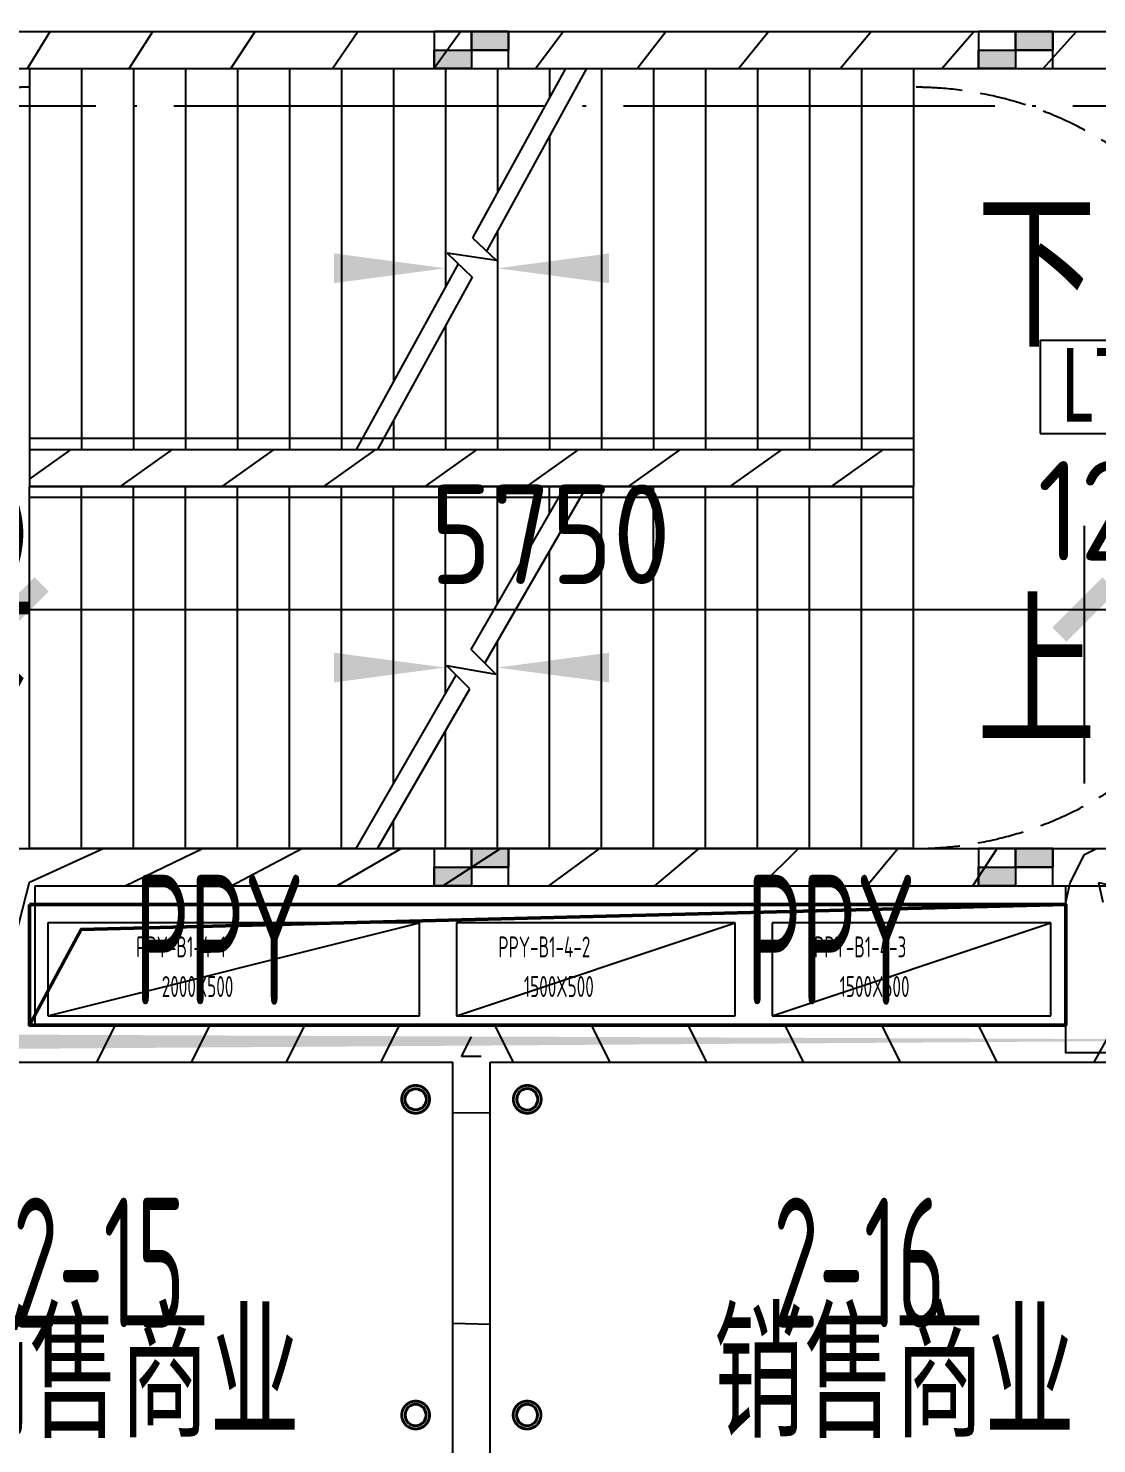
# Model space of a CAD drawing. Header units: inches. Extents: x 0 to 1813292486, y 0 to 3473589894.
# Drawn here: x 600500100 to 600505852, y 3473213314 to 3473220935 of the extents above; entities that cross this region are included whole.
import ezdxf
from ezdxf.enums import TextEntityAlignment as Align

# ---------------------------------------------------------------- set-up
doc = ezdxf.new("R2010")
doc.units = ezdxf.units.IN
doc.header["$LTSCALE"] = 1000
doc.header["$MEASUREMENT"] = 0
for name, pattern in [('AX-MALL-GIRD-200$0$DOTE', [2.4200000000000004, 2, -0.2, 0.02, -0.2]), ('AX-MALL-WALL-P02-QT$0$DASH', [0.35, 0.25, -0.1]), ('AX-MALL-WALL-P02-QT$0$DOTE', [2.4200000000000004, 2, -0.2, 0.02, -0.2]), ('PX-MALL-P02-LG$0$CONTINOUS', [0])]:
    doc.linetypes.add(name, pattern=pattern)
for name, color, linetype in [('A-Anno-Note', 241, 'Continuous'), ('AX-MALL-DIM-P02$0$A-Anno-Dims', 3, 'Continuous'), ('AX-MALL-DIM-P02$0$A-Detl-Thin', 131, 'Continuous'), ('AX-MALL-GIRD-200$0$A-Grid', 222, 'AX-MALL-GIRD-200$0$DOTE'), ('AX-MALL-P02-200$0$A-Anno-Note', 241, 'Continuous'), ('AX-MALL-WALL-P02$0$A-Anno-Note', 241, 'Continuous'), ('AX-MALL-WALL-P02-QT$0$_T_S__T_ELEV_A-STRS', 7, 'Continuous'), ('AX-MALL-WALL-P02-QT$0$A-Accs', 181, 'Continuous'), ('AX-MALL-WALL-P02-QT$0$A-Anno-Dims', 3, 'Continuous'), ('AX-MALL-WALL-P02-QT$0$A-Anno-Note', 241, 'Continuous'), ('AX-MALL-WALL-P02-QT$0$A-Detl-Patt', 8, 'Continuous'), ('AX-MALL-WALL-P02-QT$0$A-Detl-Thin', 131, 'Continuous'), ('AX-MALL-WALL-P02-QT$0$A-Strs', 151, 'Continuous'), ('AX-MALL-WALL-P02-QT$0$A-Wall', 2, 'Continuous'), ('AX-MALL-WALL-P02-QT$0$A-Wall-Patt', 13, 'Continuous'), ('AX-MALL-WALL-P02-QT$0$A-Wind', 4, 'Continuous'), ('AX-MALL-WORD-P02$0$A-Anno-Note', 241, 'Continuous'), ('AX-MALL-ZTKD-P02$0$A-Anno-Note', 241, 'Continuous'), ('MX-MALL-P02-LG$0$M-VT-DUCT-EAD', 4, 'Continuous'), ('MX-MALL-P02-LG$0$M-VT-DUCT-FLG', 40, 'Continuous'), ('MX-MALL-P02-LG$0$M-VT-DUCT-SAD', 90, 'Continuous'), ('MX-MALL-P02-LG$0$M-VT-TEXT', 21, 'Continuous'), ('PX-MALL-P02-LG$0$P-Pipe-Risr', 7, 'Continuous'), ('PX-MALL-P02-LG$0$P-Pipe-Risr-Arch', 6, 'Continuous'), ('PX-MALL-P02-LG$0$P-Pipe-Risr-W100', 6, 'Continuous'), ('PX-MALL-P02-LG$0$P-Pipe-Risr-W50', 6, 'Continuous'), ('PX-MALL-P02-LG$0$P-Sewr-Pipe', 123, 'PX-MALL-P02-LG$0$CONTINOUS'), ('SX-MALL-LT-TZ-2F(T)$0$SX-S1-TZ-(2F~3F)$0$TZ', 255, 'Continuous'), ('SX-MALL-LT-TZ-2F(T)$0$SX-S1-TZ-（-2F~-1F）$0$S-PATT-SOLD', 251, 'Continuous'), ('SX-MALL-NTKD-L-2F$0$S-HOLE', 5, 'Continuous'), ('SX-MALL-TZ-2F~3F$0$S-DIMS', 81, 'Continuous')]:
    doc.layers.add(name, color=color, linetype=linetype)
doc.layers.add('MX-MALL-P02-LG$0$M-AUX-TO-ARCH', color=1, linetype='Continuous', plot=False)
doc.styles.add('AX-MALL-DIM-P02$0$_TCH_DIM_T3', font='gbenor.shx')
doc.styles.add('AX-MALL-WALL-P02-QT$0$_TCH_DIM', font='gbenor.shx')
doc.styles.add('AX-MALL-WALL-P02-QT$0$STANDARD', font='gbenor.shx', dxfattribs={"bigfont": 'gbcbig.shx'})
doc.styles.add('AX-MALL-WORD-P02$0$STANDARD', font='gbenor.shx', dxfattribs={"bigfont": 'gbcbig.shx'})
doc.styles.add('AX-MALL-WORD-P02$0$宋体', font='', dxfattribs={"width": 0.7, "height": 5})
doc.styles.add('MX-MALL-P02-LG$0$_THVAC_WIN', font='gbenor.shx', dxfattribs={"bigfont": 'gbcbig.shx'})
doc.styles.add('PX-MALL-P02-LG$0$jzfz', font='gbenor.shx', dxfattribs={"bigfont": 'gbcbig.shx'})
doc.styles.get('AX-MALL-WORD-P02$0$宋体').set_extended_font_data('SimSun')
doc.dimstyles.new('AX-MALL-DIM-P02$0$_TCH_ARCH&&180', dxfattribs={"dimtxt": 535.5, "dimasz": 270, "dimexe": 450, "dimexo": 450, "dimgap": 137.25, "dimtad": 1, "dimdec": 0, "dimzin": 0, "dimdsep": 46, "dimtxsty": 'AX-MALL-DIM-P02$0$_TCH_DIM_T3', "dimblk": 'AX-MALL-DIM-P02$0$_ArchTick', "dimcen": 0.09, "dimclrt": 7, "dimazin": 2, "dimtfac": 1, "dimtdec": 0, "dimtix": 1, "dimtmove": 2, "dimatfit": 3, "dimfxl": 500, "dimtolj": 1, "dimtzin": 0, "dimarcsym": 0})
pattern_1 = [(45, (0, 359.0227), (-353.55353201463, 353.55353201463), [])]

# ---------------------------------------------------------------- blocks, each defined once
blk = doc.blocks.new('AX-MALL-WORD-P02')
at = {"layer": 'AX-MALL-WORD-P02$0$A-Anno-Note', "color": 3}
blk.add_lwpolyline([(600315813.378403, 3473104095.634155), (600316808.5345529, 3473103724.909293), (600316983.0809673, 3473104193.453366), (600315987.9248178, 3473104564.178227)], close=True, dxfattribs=at)
at = {"layer": 'AX-MALL-WORD-P02$0$A-Anno-Note', "color": 3, "style": 'AX-MALL-WORD-P02$0$宋体', "width": 0.7}
blk.add_text('LT21', height=396.5189873417721, rotation=339.5681615271141, dxfattribs=at).set_placement((600315935.6666007, 3473104118.875598))
at = {"layer": 'AX-MALL-WORD-P02$0$A-Anno-Note', "style": 'AX-MALL-WORD-P02$0$STANDARD', "width": 0.6}
for s, p in [('2-15', (600308949.0906558, 3473101514.837146)), ('2-16', (600312785.9623952, 3473100085.489838))]:
    blk.add_text(s, height=700, rotation=339.5681613092015, dxfattribs=at).set_placement(p)
at = {"layer": 'AX-MALL-WORD-P02$0$A-Anno-Note', "style": 'AX-MALL-WORD-P02$0$STANDARD'}
for p in [(600308368.375042, 3473101098.9004), (600312278.5373094, 3473099642.25022)]:
    blk.add_text('销售商业', height=675.177304964539, rotation=339.5681613092015, dxfattribs=at).set_placement(p)
blk = doc.blocks.new('AX-MALL-GIRD-200')
at = {"layer": 'AX-MALL-GIRD-200$0$A-Grid'}
blk.add_line((600221348.6739725, 3473141169.504273), (600579244.6780716, 3473007842.740992), dxfattribs=at)
blk = doc.blocks.new('AX-MALL-WALL-P02-QT$0$tj')
at = {"layer": 'AX-MALL-WALL-P02-QT$0$A-Detl-Patt'}
h = blk.add_hatch(dxfattribs=at)
h.set_pattern_fill('STEEL', color=256, scale=100.0000000000001, angle=50.43183869082386)
h.set_pattern_definition([(75.00000000004839, (-14278.19445574284, 156289.8254051208), (-153.3407249234246, 41.08752340989569), []), (75.00000000004839, (-14317.88195610046, 156358.5661673546), (-153.3407249234246, 41.08752340989569), [])])
edge = h.paths.add_edge_path()
edge.add_line((88101.273016572, 47666.64152574539), (87883.93542659283, 47459.84604215622))
edge.add_line((87883.93542659283, 47459.84604215622), (91571.54751467705, 43584.64122533798))
edge.add_arc((262949.389629302, 558937.705083496), 543101.4133620498, 251.6057364187558, 260.0288666978238)
edge.add_arc((172180.8466627672, -2862.146247219684), 27099.9982179492, 64.7128659603706, 96.9316049602786, ccw=False)
edge.add_arc((262948.9730309481, 558936.3205539446), 543099.9677998082, 261.6155114784545, 271.7251478115656)
edge.add_line((279298.9759148359, 16082.51663446426), (279298.9759315252, 16382.65274763107))
edge.add_arc((262948.9742454757, 558936.3204835369), 542799.9676941936, 261.62020364125146, 271.7261014454634, ccw=False)
edge.add_arc((172180.8456921196, -2862.14609140989), 27400.00151046549, 64.80631838577902, 96.83815911678944)
edge.add_arc((262949.394896181, 558937.7037490648), 542801.4137571028, 251.6136389015772, 260.02417327084333, ccw=False)
edge.add_line((91737.26096642017, 43845.69257831573), (88101.273016572, 47666.64152574539))
blk.add_lwpolyline([(88103.03003954887, 47737.33037519455), (87813.24658572674, 47461.60306501389), (91543.92713344097, 43541.13421487808, 0.03677856867194786), (168908.9495433569, 23989.2463850975, -0.1416543586965341), (183742.0972260237, 21592.70785188675, 0.04416604653312874), (279348.9759123325, 16034.00206041336), (279348.9759345055, 16434.18465709686, -0.04414427716130016), (183859.0483468771, 21979.79425859451, 0.1405450684183163), (168919.8474783897, 24393.46752309799, -0.03670519880877311), (91764.87840116024, 43889.20268630981), (88103.03007543087, 47737.33033752441)], format="xyb", dxfattribs=at)
blk.add_lwpolyline([(88101.273016572, 47666.64152574539), (87883.93542659283, 47459.84604215622), (91571.54751467705, 43584.64122533798, 0.0367693963449814), (168910.2986617088, 24039.77597379684, -0.1415142461245126), (183756.7420067787, 21641.08926153183, 0.04414024362697595), (279298.9759148359, 16082.51663446426), (279298.9759315252, 16382.65274763107, -0.04412389944666065), (183844.4648458958, 21931.40288829803, 0.1406825130026793), (168918.4574091434, 24342.94360637665, -0.03671436212623864), (91737.26096642017, 43845.69257831573)], format="xyb", close=True, dxfattribs=at)
blk = doc.blocks.new('MX-MALL-P02-LG$0$YHJJ-P02')
at = {"layer": 'MX-MALL-P02-LG$0$M-AUX-TO-ARCH'}
blk.add_lwpolyline([(-87959.12314760685, -59800.00000238419), (-87259.12314772606, -59800.00000286102), (-87259.12314772606, -60700.00000333786), (-87959.1231468916, -60700.00000429153)], close=True, dxfattribs=at)
blk = doc.blocks.new('MX-MALL-P02-LG')
at = {"layer": 'MX-MALL-P02-LG$0$M-VT-DUCT-EAD'}
for p, q in [((600309886.7231176, 3473103491.086416), (600309712.1767, 3473103022.542343)), ((600311760.8994086, 3473102792.900745), (600309886.7231176, 3473103491.086416)), ((600309712.1767, 3473103022.542343), (600311586.352991, 3473102324.356673)), ((600311586.352991, 3473102324.356673), (600311760.8994086, 3473102792.900745)), ((600311948.3170371, 3473102723.082178), (600311773.77062, 3473102254.538105)), ((600313353.949256, 3473102199.442927), (600311948.3170371, 3473102723.082178)), ((600311773.77062, 3473102254.538105), (600313179.4028388, 3473101730.898854)), ((600313179.4028388, 3473101730.898854), (600313353.949256, 3473102199.442927)), ((600313541.3668869, 3473102129.624364), (600313366.8204697, 3473101661.080291)), ((600314946.9991057, 3473101605.985113), (600313541.3668869, 3473102129.624364)), ((600313366.8204697, 3473101661.080291), (600314772.4526886, 3473101137.44104)), ((600314772.4526886, 3473101137.44104), (600314946.9991057, 3473101605.985113))]:
    blk.add_line(p, q, dxfattribs=at)
at = {"layer": 'MX-MALL-P02-LG$0$M-VT-DUCT-FLG'}
for p, q in [((600309712.1767, 3473103022.542343), (600311760.8994086, 3473102792.900745)), ((600311773.77062, 3473102254.538105), (600313353.949256, 3473102199.442927)), ((600313366.8204697, 3473101661.080291), (600314946.9991057, 3473101605.985113))]:
    blk.add_line(p, q, dxfattribs=at)
at = {"layer": 'MX-MALL-P02-LG$0$M-VT-DUCT-SAD', "rotation": 339.5681613187875}
blk.add_blockref('MX-MALL-P02-LG$0$YHJJ-P02', (600418393.5374048, 3473127097.242905), dxfattribs=at)
at = {"layer": 'MX-MALL-P02-LG$0$M-VT-TEXT', "style": 'MX-MALL-P02-LG$0$_THVAC_WIN', "width": 0.7}
for s, p in [('PPY-B1-4-1', (600310267.0217988, 3473103151.314375, -5999.999999999995)), ('2000X500', (600310321.8807466, 3473102903.28098, -5999.999999999995)), ('PPY-B1-4-2', (600312094.3436816, 3473102470.583345, -5999.999999999995)), ('1500X500', (600312149.2026308, 3473102222.549949, -5999.999999999995)), ('PPY-B1-4-3', (600313687.3935311, 3473101877.125532, -8999.999999999993)), ('1500X500', (600313742.2524807, 3473101629.092137, -8999.999999999993))]:
    blk.add_text(s, height=112.658227848101, rotation=339.5681611548303, dxfattribs=at).set_placement(p)
blk = doc.blocks.new('SX-MALL-LT-TZ-2F(T)$0$SX-S1-TZ-（-2F~-1F）$0$55')
at = {"layer": 'SX-MALL-LT-TZ-2F(T)$0$SX-S1-TZ-（-2F~-1F）$0$S-PATT-SOLD'}
h = blk.add_hatch(color=251, dxfattribs=at)
h.dxf.hatch_style = 1
h.paths.add_polyline_path([(-77686.27864599228, -69171.32194757462), (-77486.27864456177, -69171.3219474554), (-77486.27864456177, -69271.32194751501), (-77686.27864551544, -69271.32194757462)])
h = blk.add_hatch(color=251, dxfattribs=at)
h.dxf.hatch_style = 1
h.paths.add_polyline_path([(-77886.27864646912, -69271.32194751501), (-77686.2786450386, -69271.32194751501), (-77686.27864456177, -69371.3219473958), (-77886.27864551544, -69371.3219473958)])
for p, q in [((-77686.2786450386, -69171.32194757462), (-77686.27864456177, -69371.3219474554)), ((-77886.27864551544, -69271.32194751501), (-77486.27864456177, -69271.32194751501))]:
    blk.add_line(p, q)
for points in [[(-77886.27864408493, -69371.32194751501), (-77486.27864408493, -69371.3219474554), (-77486.27864408493, -69171.3219474554), (-77886.27864456177, -69171.32194757462)], [(-77686.27864599228, -69171.32194757462), (-77486.27864456177, -69171.3219474554), (-77486.27864456177, -69271.32194751501), (-77686.27864551544, -69271.32194757462)], [(-77886.27864646912, -69271.32194751501), (-77686.2786450386, -69271.32194751501), (-77686.27864456177, -69371.3219473958), (-77886.27864551544, -69371.3219473958)]]:
    blk.add_lwpolyline(points, close=True)
blk = doc.blocks.new('SX-MALL-LT-TZ-2F(T)')
at = {"layer": 'SX-MALL-LT-TZ-2F(T)$0$SX-S1-TZ-(2F~3F)$0$TZ', "rotation": 339.5681613221936}
for p in [(600410645.3275619, 3473144892.943585), (600413390.9958335, 3473143870.101592), (600409109.3191004, 3473140769.755728), (600411854.987372, 3473139746.913735)]:
    blk.add_blockref('SX-MALL-LT-TZ-2F(T)$0$SX-S1-TZ-（-2F~-1F）$0$55', p, dxfattribs=at)
blk = doc.blocks.new('SX-MALL-TZ-2F~3F')
at = {"layer": 'SX-MALL-TZ-2F~3F$0$S-DIMS', "rotation": 1.387142046460944e-06}
blk.add_blockref('SX-MALL-LT-TZ-2F(T)', (84.08594870567322, -14.53440642356873), dxfattribs=at)
blk = doc.blocks.new('SX-MALL-NTKD-L-2F')
at = {"layer": 'SX-MALL-NTKD-L-2F$0$S-HOLE', "lineweight": 50, "elevation": 2999.999999999997}
blk.add_lwpolyline([(600309828.4730973, 3473103619.500051), (600315057.4249568, 3473101671.562046), (600314830.5147035, 3473101062.454984), (600309601.562844, 3473103010.392989)], close=True, dxfattribs=at)
blk.add_lwpolyline([(600315057.4249567, 3473101671.562046), (600310042.8927526, 3473103395.98638), (600309601.5628586, 3473103010.393027)], dxfattribs=at)
blk = doc.blocks.new('SX-MALL-NTKD-2F')
blk.add_blockref('SX-MALL-NTKD-L-2F', (0, 0))
blk = doc.blocks.new('AX-MALL-WALL-P02-QT')
at = {"layer": 'AX-MALL-WALL-P02-QT$0$A-Wall-Patt'}
h = blk.add_hatch(dxfattribs=at)
h.set_pattern_fill('普通砖', color=256, scale=200, style=0)
h.set_pattern_definition(pattern_1)
h.paths.add_polyline_path([(600307889.5327733, 3473109357.349186), (600308007.1318364, 3473109100.11299), (600318502.5190806, 3473105190.273276), (600318759.7552763, 3473105307.872339)])
h = blk.add_hatch(dxfattribs=at)
h.set_pattern_fill('普通砖', color=256, scale=200, style=0)
h.set_pattern_definition(pattern_1)
h.paths.add_polyline_path([(600310613.9320581, 3473105727.948611), (600315074.4716365, 3473104066.266733), (600315144.2902029, 3473104253.684362), (600310683.7506244, 3473105915.366241)])
h = blk.add_hatch(dxfattribs=at)
h.set_pattern_fill('普通砖', color=256, scale=200, style=0)
h.set_pattern_definition(pattern_1)
h.paths.add_polyline_path([(600309821.0591537, 3473103800.118137), (600309891.4951129, 3473103702.736311), (600315092.3343289, 3473101765.271094), (600315209.3159989, 3473101792.834354), (600315255.8617098, 3473101917.77944), (600309867.6048645, 3473103925.063223)])
h = blk.add_hatch(dxfattribs=at)
h.set_pattern_fill('普通砖', color=256, scale=200, style=0)
h.set_pattern_definition(pattern_1)
h.paths.add_polyline_path([(600309512.6938187, 3473102972.35694), (600309629.6754887, 3473102999.9202), (600309891.4951129, 3473103702.736311), (600309821.0591537, 3473103800.118137), (600309704.0774835, 3473103772.554877), (600309442.2578593, 3473103069.738766)])
h = blk.add_hatch(dxfattribs=at)
h.set_pattern_fill('普通砖', color=256, scale=200, style=0)
h.set_pattern_definition(pattern_1)
h.paths.add_polyline_path([(600309512.6938187, 3473102972.35694), (600309466.1481078, 3473102847.411854), (600311668.3052539, 3473102027.043699), (600311785.2869239, 3473102054.606959), (600311831.8326347, 3473102179.552045), (600309629.6754887, 3473102999.9202)])
h = blk.add_hatch(dxfattribs=at)
h.set_pattern_fill('普通砖', color=256, scale=200, style=0)
h.set_pattern_definition(pattern_1)
h.paths.add_polyline_path([(600311785.2869239, 3473102054.606958), (600311855.7228831, 3473101957.225132), (600314854.4049531, 3473100840.128071), (600314900.9506639, 3473100965.073157), (600314830.5147046, 3473101062.454983), (600311831.8326347, 3473102179.552045)])
h = blk.add_hatch(dxfattribs=at)
h.set_pattern_fill('普通砖', color=256, scale=200, style=0)
h.set_pattern_definition(pattern_1)
h.paths.add_polyline_path([(600309708.3168049, 3473096490.433768), (600309824.8546063, 3473096505.659196), (600311855.7228831, 3473101957.225132), (600311785.2869239, 3473102054.606959), (600311668.3052539, 3473102027.043699), (600309645.6992564, 3473096597.656631)])
h = blk.add_hatch(dxfattribs=at)
h.set_pattern_fill('普通砖', color=256, scale=200, style=0)
h.set_pattern_definition(pattern_1)
h.paths.add_polyline_path([(600315209.3159989, 3473101792.834354), (600315279.7519581, 3473101695.452528), (600316216.8401049, 3473101346.359696), (600316314.2219311, 3473101416.795655), (600316286.6586711, 3473101533.777325), (600315255.8617098, 3473101917.77944)])
h = blk.add_hatch(dxfattribs=at)
h.set_pattern_fill('普通砖', color=256, scale=200, style=0)
h.set_pattern_definition(pattern_1)
h.paths.add_polyline_path([(600314900.9506639, 3473100965.073157), (600315017.9323338, 3473100992.636417), (600315279.7519581, 3473101695.452528), (600315209.3159989, 3473101792.834354), (600315092.3343289, 3473101765.271094), (600314830.5147046, 3473101062.454983)])
h = blk.add_hatch(dxfattribs=at)
h.set_pattern_fill('普通砖', color=256, scale=200, style=0)
h.set_pattern_definition(pattern_1)
h.paths.add_polyline_path([(600314900.9506639, 3473100965.073157), (600314854.4049531, 3473100840.128071), (600315885.2019145, 3473100456.125956), (600315982.5837408, 3473100526.561915), (600315955.0204809, 3473100643.543585), (600315017.9323338, 3473100992.636417)])
at = {"layer": 'AX-MALL-WALL-P02-QT$0$_T_S__T_ELEV_A-STRS', "linetype": 'AX-MALL-WALL-P02-QT$0$DOTE', "const_width": 150}
blk.add_lwpolyline([(600234247.8536268, 3473153011.494684), (600262405.5662599, 3473142521.920496), (600259473.1864733, 3473134650.380063), (600277652.6965212, 3473127877.979127), (600276745.0551592, 3473125441.549947), (600276745.055159, 3473125441.549947), (600276046.8694955, 3473123567.373652), (600279607.804453, 3473122240.820894), (600279607.8044529, 3473122240.820893), (600286917.0919989, 3473119517.896807), (600286114.1784856, 3473117362.594068), (600305090.2134603, 3473110293.464231), (600303222.5668081, 3473105280.042639), (600316013.8200127, 3473100514.925489), (600314879.2683095, 3473097469.389009), (600322235.4102613, 3473094729.010282), (600324225.2394023, 3473100070.412719), (600344138.3625215, 3473092652.190045), (600342323.0797966, 3473087779.331682), (600442122.9674294, 3473050600.945104)], dxfattribs=at)
at = {"layer": 'AX-MALL-WALL-P02-QT$0$A-Anno-Dims'}
for points in [[(600310892.9238011, 3473106877.90019, 0, 0, 0), (600313123.1935884, 3473106047.059246, 0, 160, 0), (600312560.9407008, 3473106256.514946, 0, 0, 0)], [(600315615.8480566, 3473105118.472307, 0, 0, 0), (600313385.5782692, 3473105949.313252, 0, 160, 0), (600313947.8311568, 3473105739.857552, 0, 0, 0)], [(600310142.3742079, 3473104863.160676, 0, 0, 0), (600312372.643995, 3473104032.319731, 0, 160, 0), (600311810.3911074, 3473104241.775432, 0, 0, 0)], [(600314865.2984633, 3473103103.732793, 0, 0, 0), (600312635.0286759, 3473103934.573738, 0, 160, 0), (600313197.2815635, 3473103725.118037, 0, 0, 0)]]:
    blk.add_lwpolyline(points, format="xyseb", dxfattribs=at)
at = {"layer": 'AX-MALL-WALL-P02-QT$0$A-Strs'}
for p, q in [((600311399.3909355, 3473107836.396944), (600310683.7506284, 3473105915.366251)), ((600311399.3909355, 3473107836.396944), (600314103.707878, 3473106828.959523)), ((600311661.7756164, 3473107738.65095), (600310946.1353092, 3473105817.620257)), ((600311924.1602973, 3473107640.904957), (600311208.5199901, 3473105719.874264)), ((600312186.5449781, 3473107543.158964), (600311470.904671, 3473105622.128271)), ((600312448.929659, 3473107445.41297), (600311733.2893518, 3473105524.382277)), ((600312711.3143399, 3473107347.666976), (600311995.6740327, 3473105426.636283)), ((600312973.6990207, 3473107249.920983), (600312258.0587136, 3473105328.89029)), ((600313236.0837016, 3473107152.17499), (600312647.5490875, 3473105572.340754)), ((600313498.4683825, 3473107054.428996), (600313087.9168987, 3473105952.364183)), ((600313760.8530635, 3473106956.683002), (600313528.2847102, 3473106332.387612)), ((600314103.7078779, 3473106828.959523), (600313317.3304565, 3473106150.340794)), ((600314023.2377443, 3473106858.937009), (600313968.6525215, 3473106712.411041)), ((600314210.6183498, 3473106789.132235), (600313362.3777512, 3473106057.12755)), ((600314285.6224252, 3473106761.191016), (600313569.982118, 3473104840.160323)), ((600314210.6183499, 3473106789.132235), (600315859.9305104, 3473106174.715055)), ((600314548.0071061, 3473106663.445022), (600313832.3667989, 3473104742.414329)), ((600313896.1320512, 3473106517.740551), (600313307.5974371, 3473104937.906316)), ((600314810.3917869, 3473106565.699028), (600314094.7514797, 3473104644.668335)), ((600315072.7764678, 3473106467.953035), (600314357.1361606, 3473104546.922342)), ((600315335.1611487, 3473106370.207042), (600314619.5208415, 3473104449.176349)), ((600315597.5458295, 3473106272.461048), (600314881.9055223, 3473104351.430355)), ((600313455.7642399, 3473106137.717122), (600313045.2127563, 3473105035.652309)), ((600313394.9701678, 3473105989.686321), (600313160.1937649, 3473106120.935258)), ((600313160.1937649, 3473106120.935258), (600313241.4590787, 3473105952.778577)), ((600313317.3304565, 3473106150.340794), (600313394.9701678, 3473105989.686321)), ((600315859.9305104, 3473106174.715055), (600315144.2902032, 3473104253.684361)), ((600313196.4117839, 3473106045.991822), (600312333.062789, 3473105300.949071)), ((600310704.6961982, 3473105971.591539), (600310683.7506282, 3473105915.366251)), ((600310704.6961982, 3473105971.591539), (600315165.2357728, 3473104309.90965)), ((600310683.7506284, 3473105915.366251), (600312333.0627888, 3473105300.949071)), ((600310683.7506282, 3473105915.366251), (600315144.2902029, 3473104253.684361)), ((600313241.4590787, 3473105952.778577), (600312439.9732609, 3473105261.121783)), ((600313015.3964285, 3473105757.693693), (600312782.8280753, 3473105133.398303)), ((600309933.2010351, 3473103900.626738), (600310613.9320614, 3473105727.948622)), ((600310592.9864914, 3473105671.723333), (600310613.9320614, 3473105727.948622)), ((600315053.5260661, 3473104010.041444), (600310592.9864914, 3473105671.723333)), ((600313317.6014302, 3473104720.752441), (600310613.9320614, 3473105727.948622)), ((600315074.471636, 3473104066.266732), (600310613.9320614, 3473105727.948622)), ((600310195.585716, 3473103802.880744), (600310876.3167423, 3473105630.202629)), ((600310457.9703969, 3473103705.13475), (600311138.7014232, 3473105532.456635)), ((600310720.3550777, 3473103607.388757), (600311401.086104, 3473105434.710642)), ((600312575.0286171, 3473105377.670264), (600312520.4433944, 3473105231.144297)), ((600310982.7397586, 3473103509.642764), (600311663.4707849, 3473105336.964648)), ((600311245.1244395, 3473103411.89677), (600311925.8554658, 3473105239.218655)), ((600312439.9732608, 3473105261.121783), (600315144.2902032, 3473104253.684361)), ((600311507.5091203, 3473103314.150776), (600312188.2401466, 3473105141.472661)), ((600311891.2170575, 3473103542.079143), (600312450.6248275, 3473105043.726667)), ((600312322.9027655, 3473103898.796748), (600312713.0095084, 3473104945.980674)), ((600312754.5884728, 3473104255.514352), (600312975.3941891, 3473104848.234681)), ((600313186.2741808, 3473104612.231957), (600313237.77887, 3473104750.488687)), ((600312536.1833034, 3473104075.038215), (600313317.6014303, 3473104720.752441)), ((600312579.2275478, 3473103980.883232), (600313425.8070492, 3473104680.442672)), ((600315074.471636, 3473104066.266732), (600313425.8070493, 3473104680.442672)), ((600312819.4325246, 3473102825.420809), (600313500.1635509, 3473104652.742693)), ((600313081.8172054, 3473102727.674815), (600313762.5482317, 3473104554.9967)), ((600313344.2018863, 3473102629.928822), (600314024.9329126, 3473104457.250706)), ((600312557.0478437, 3473102923.166802), (600313116.4556137, 3473104424.814327)), ((600313606.5865672, 3473102532.182828), (600314287.3175935, 3473104359.504713)), ((600315165.2357728, 3473104309.90965), (600315144.2902029, 3473104253.684361)), ((600313868.971248, 3473102434.436835), (600314549.7022743, 3473104261.758719)), ((600314131.3559289, 3473102336.690841), (600314812.0869552, 3473104164.012726)), ((600312294.6631628, 3473103020.912796), (600312684.7699058, 3473104068.096722)), ((600312613.8351144, 3473103905.182639), (600312536.1833034, 3473104075.038215)), ((600314393.7406098, 3473102238.944848), (600315074.471636, 3473104066.266732)), ((600315053.5260661, 3473104010.041444), (600315074.471636, 3473104066.266732)), ((600312456.1056908, 3473103879.143163), (600312381.918268, 3473104041.420736)), ((600312381.918268, 3473104041.420736), (600312613.8351144, 3473103905.182639)), ((600311581.865622, 3473103286.450798), (600312413.0614463, 3473103973.298146)), ((600311581.8656219, 3473103286.450798), (600309933.2010351, 3473103900.626738)), ((600311690.0712409, 3473103246.141029), (600312456.1056908, 3473103879.143163)), ((600312032.2784821, 3473103118.658789), (600312253.0841984, 3473103711.379117)), ((600311769.8938012, 3473103216.404783), (600311821.3984904, 3473103354.661513)), ((600314393.7406098, 3473102238.944848), (600311690.071241, 3473103246.141029))]:
    blk.add_line(p, q, dxfattribs=at)
at = {"layer": 'AX-MALL-WALL-P02-QT$0$A-Strs', "linetype": 'AX-MALL-WALL-P02-QT$0$DASH'}
for points in [[(600311364.481635, 3473107742.688102, 0.4142135621634755), (600308856.4287425, 3473106596.097242), (600308786.6101768, 3473106408.679612, 0.4142135621629859), (600309933.2010336, 3473103900.626719, 0.4142135621629859)], [(600315825.0212086, 3473106081.006227, -0.4142135621634755), (600316971.6120667, 3473103572.953333), (600316901.7934998, 3473103385.535705, -0.4142135621629859), (600314393.7406086, 3473102238.944843, -0.4142135621629859)]]:
    blk.add_lwpolyline(points, format="xyb", dxfattribs=at)
at = {"layer": 'AX-MALL-WALL-P02-QT$0$A-Wall'}
for p, q in [((600307889.5327733, 3473109357.349186), (600318759.7552763, 3473105307.872339)), ((600308007.1318364, 3473109100.11299), (600318502.5190806, 3473105190.273276)), ((600310683.7506244, 3473105915.366241), (600310613.9320581, 3473105727.948611)), ((600310683.7506244, 3473105915.366241), (600315144.2902029, 3473104253.684362)), ((600310613.9320581, 3473105727.948611), (600315074.4716365, 3473104066.266733)), ((600315144.2902029, 3473104253.684362), (600315074.4716365, 3473104066.266733)), ((600309867.6048645, 3473103925.063223), (600315255.8617098, 3473101917.77944)), ((600309629.6754887, 3473102999.9202), (600309891.4951129, 3473103702.736311)), ((600309891.4951129, 3473103702.736311), (600315092.3343289, 3473101765.271094)), ((600309629.6754887, 3473102999.9202), (600311831.8326347, 3473102179.552045)), ((600309466.1481078, 3473102847.411854), (600311668.3052539, 3473102027.043699)), ((600311831.8326347, 3473102179.552045), (600314830.5147046, 3473101062.454983)), ((600309645.6992564, 3473096597.656631), (600311668.3052539, 3473102027.043699)), ((600309824.8546063, 3473096505.659196), (600311855.7228831, 3473101957.225132)), ((600311855.7228831, 3473101957.225132), (600314854.4049531, 3473100840.128071)), ((600315255.8617098, 3473101917.77944), (600316286.6586711, 3473101533.777325)), ((600314830.5147046, 3473101062.454983), (600315092.3343289, 3473101765.271094)), ((600314854.4049531, 3473100840.128071), (600315885.2019145, 3473100456.125956))]:
    blk.add_line(p, q, dxfattribs=at)
at = {"layer": 'AX-MALL-WALL-P02-QT$0$A-Anno-Dims'}
blk.add_blockref('SX-MALL-NTKD-2F', (0, 0), dxfattribs=at)
at = {"layer": 'AX-MALL-WALL-P02-QT$0$A-Detl-Patt'}
blk.add_blockref('SX-MALL-TZ-2F~3F', (0, 0), dxfattribs=at)
at = {"layer": 'AX-MALL-WALL-P02-QT$0$A-Detl-Thin'}
blk.add_blockref('MX-MALL-P02-LG', (0, 0), dxfattribs=at)
at = {"layer": 'AX-MALL-WALL-P02-QT$0$A-Detl-Thin', "rotation": 339.5681613091762}
blk.add_blockref('AX-MALL-WALL-P02-QT$0$tj', (600144118.6961328, 3473128496.287411), dxfattribs=at)
at = {"layer": 'AX-MALL-WALL-P02-QT$0$A-Wind'}
blk.add_blockref('AX-MALL-GIRD-200', (0, 0), dxfattribs=at)
at = {"layer": 'AX-MALL-WALL-P02-QT$0$A-Accs', "style": 'AX-MALL-WALL-P02-QT$0$STANDARD', "width": 0.6}
for p in [(600310171.0271058, 3473102914.750735), (600313257.852988, 3473101764.817517)]:
    blk.add_text('PPY', height=699.9999999999998, rotation=339.5681613092246, dxfattribs=at).set_placement(p)
at = {"layer": 'AX-MALL-WALL-P02-QT$0$A-Anno-Note', "style": 'AX-MALL-WALL-P02-QT$0$_TCH_DIM', "width": 0.7}
for s, p in [('下', (600315681.2706122, 3473104720.603071)), ('下', (600309583.460789, 3473104697.874911)), ('上', (600314930.7210188, 3473102705.863556))]:
    blk.add_text(s, height=675.177304964539, rotation=339.5681613092755, dxfattribs=at).set_placement(p)
blk = doc.blocks.new('AX-MALL-WALL-P02')
at = {"layer": 'AX-MALL-WALL-P02$0$A-Anno-Note'}
blk.add_blockref('AX-MALL-WORD-P02', (0, 0), dxfattribs=at)
blk.add_blockref('AX-MALL-WALL-P02-QT', (0, 0), dxfattribs=at)
blk = doc.blocks.new('PX-MALL-P02-LG$0$P-Risr')
at = {"layer": 'PX-MALL-P02-LG$0$P-Pipe-Risr-W50'}
h = blk.add_hatch(color=0, dxfattribs=at)
edge = h.paths.add_edge_path()
edge.add_ellipse((0, 0), major_axis=(47.05795628796547, 47.05795628796547), ratio=0.9999999999999695, start_angle=225.0000000000009, end_angle=405.0000000000009, ccw=False)
edge.add_ellipse((0, 0), major_axis=(47.05795628796764, 47.05795628796764), ratio=0.9999999999998785, start_angle=133.9675974886221, end_angle=225.0000000000035, ccw=False)
edge.add_line((-66.53919663240958, 1.199087783927098), (-54.4367953546693, 1.199087783927098))
edge.add_ellipse((0, 0), major_axis=(-38.50196423560672, 38.50196423560672), ratio=0.9999999999999859, start_angle=43.73814098242129, end_angle=134.9999999999996)
edge.add_ellipse((0, 0), major_axis=(38.50196423561096, 38.50196423561096), ratio=0.9999999999998216, start_angle=225.0000000000051, end_angle=405.0000000000051)
edge.add_ellipse((0, 0), major_axis=(38.50196423560679, 38.50196423560679), ratio=0.9999999999999831, start_angle=45.00000000000048, end_angle=133.7381409824204)
edge.add_line((-54.43679535467527, 1.199087783927098), (-66.53919663241555, 1.199087783927098))
edge.add_ellipse((0, 0), major_axis=(-47.05795628796762, 47.05795628796762), ratio=0.9999999999998742, start_angle=-45.00000000000358, end_angle=43.967597488629224, ccw=False)
at = {"layer": 'PX-MALL-P02-LG$0$P-Pipe-Risr-Arch', "ltscale": 0.7}
blk.add_circle((0, 0), 59.29000000000001, dxfattribs=at)
at = {"layer": 'PX-MALL-P02-LG$0$P-Pipe-Risr-W100', "color": 0, "const_width": 15}
blk.add_lwpolyline([(-75, 0, 1), (75, 0, 1)], format="xyb", close=True, dxfattribs=at)
at = {"layer": 'PX-MALL-P02-LG$0$P-Pipe-Risr-W50'}
blk.add_circle((0, 0), 54.45000000000001, dxfattribs=at)
at = {"layer": 'PX-MALL-P02-LG$0$P-Pipe-Risr', "style": 'PX-MALL-P02-LG$0$jzfz', "width": 0.6, "flags": 1}
for tag, p in [('SYS-MARK', (0.3310501334344735, -45.65933377496549)), ('RANGE', (0.3337570973526454, -45.67887874227017))]:
    blk.add_attdef(tag, text='', height=0.015625, dxfattribs=at).set_placement(p, align=Align.MIDDLE)
blk = doc.blocks.new('PX-MALL-P02-LG')
at = {"layer": 'PX-MALL-P02-LG$0$P-Sewr-Pipe', "ltscale": 0.7, "rotation": 249.5681607389904}
blk.add_blockref('PX-MALL-P02-LG$0$P-Risr', (600311410.5201693, 3473101909.649112), dxfattribs=at)
at = {"layer": 'PX-MALL-P02-LG$0$P-Sewr-Pipe', "ltscale": 0.7, "xscale": -1}
for p, rotation in [((600311973.8708353, 3473101699.78446), 69.56816206629442), ((600310817.062365, 3473100316.599287), 249.5681613532614), ((600311379.2935572, 3473100107.15192), 249.5681613532614)]:
    blk.add_blockref('PX-MALL-P02-LG$0$P-Risr', p, dxfattribs=dict(at, rotation=rotation))
blk = doc.blocks.new('AX-MALL-ZTKD-P02')
at = {"layer": 'AX-MALL-ZTKD-P02$0$A-Anno-Note'}
blk.add_blockref('AX-MALL-GIRD-200', (0, 0), dxfattribs=at)
blk = doc.blocks.new('AX-MALL-DIM-P02$0$_ArchTick')
at = {"color": 0, "linetype": 'ByBlock', "const_width": 0.4}
blk.add_lwpolyline([(-0.5, -0.5), (0.5, 0.5)], dxfattribs=at)
blk = doc.blocks.new('*D602')
at = {"layer": 'AX-MALL-DIM-P02$0$A-Anno-Dims', "color": 0, "lineweight": -2, "transparency": 16777216}
for p, q in [((600309885.888969, 3473108987.135744), (600310155.1285629, 3473109709.868722)), ((600309998.036608, 3473109288.179123), (600317869.5757856, 3473106355.795967)), ((600317757.4281466, 3473106054.752587), (600318026.6677406, 3473106777.485565))]:
    blk.add_line(p, q, dxfattribs=at)
at = {"layer": 'AX-MALL-DIM-P02$0$A-Anno-Dims', "color": 0, "lineweight": -2, "transparency": 16777216, "xscale": 270, "yscale": 270, "zscale": 270}
for p, rotation in [((600309998.036608, 3473109288.179123), 159.5681367755343), ((600317869.5757856, 3473106355.795967), 339.5681367755343)]:
    blk.add_blockref('AX-MALL-DIM-P02$0$_ArchTick', p, dxfattribs=dict(at, rotation=rotation))
at = {"layer": 'AX-MALL-DIM-P02$0$A-Anno-Dims', "color": 7, "transparency": 16777216, "insert": (600314075.188956, 3473108201.508184), "char_height": 535.5, "attachment_point": 5, "rotation": 339.5681367755343, "style": 'AX-MALL-DIM-P02$0$_TCH_DIM_T3'}
blk.add_mtext('\\A1;8400', dxfattribs=at)
blk = doc.blocks.new('*D621')
at = {"layer": 'AX-MALL-DIM-P02$0$A-Anno-Dims', "color": 0, "lineweight": -2, "transparency": 16777216}
for p, q in [((600309193.2624309, 3473104549.772984), (600309677.806905, 3473105850.46107)), ((600309520.715132, 3473105428.771403), (600309267.7013321, 3473105523.026467)), ((600309989.7873559, 3473104253.044079), (600310474.33183, 3473105553.732165)), ((600309520.715132, 3473105428.771403), (600310317.240057, 3473105132.042499)), ((600310317.240057, 3473105132.042499), (600310570.2538569, 3473105037.787435))]:
    blk.add_line(p, q, dxfattribs=at)
at = {"layer": 'AX-MALL-DIM-P02$0$A-Anno-Dims', "color": 0, "lineweight": -2, "transparency": 16777216, "xscale": 270, "yscale": 270, "zscale": 270}
for p, rotation in [((600309520.715132, 3473105428.771403), 339.5681614541268), ((600310317.240057, 3473105132.042499), 159.5681614541269)]:
    blk.add_blockref('AX-MALL-DIM-P02$0$_ArchTick', p, dxfattribs=dict(at, rotation=rotation))
at = {"layer": 'AX-MALL-DIM-P02$0$A-Anno-Dims', "color": 7, "transparency": 16777216, "insert": (600310060.3601903, 3473105659.927651), "char_height": 535.5, "attachment_point": 5, "rotation": 339.5681614541269, "style": 'AX-MALL-DIM-P02$0$_TCH_DIM_T3'}
blk.add_mtext('\\A1;850', dxfattribs=at)
blk = doc.blocks.new('*D622')
at = {"layer": 'AX-MALL-DIM-P02$0$A-Anno-Dims', "color": 0, "lineweight": -2, "transparency": 16777216}
for p, q in [((600309989.7873558, 3473104253.044079), (600310474.3318304, 3473105553.732165)), ((600310317.2400571, 3473105132.042499), (600315705.7414684, 3473103124.667623)), ((600315378.2887671, 3473102245.669203), (600315862.8332417, 3473103546.357289))]:
    blk.add_line(p, q, dxfattribs=at)
at = {"layer": 'AX-MALL-DIM-P02$0$A-Anno-Dims', "color": 0, "lineweight": -2, "transparency": 16777216, "xscale": 270, "yscale": 270, "zscale": 270}
for p, rotation in [((600310317.2400571, 3473105132.042499), 159.5681614422052), ((600315705.7414684, 3473103124.667623), 339.5681614422052)]:
    blk.add_blockref('AX-MALL-DIM-P02$0$_ArchTick', p, dxfattribs=dict(at, rotation=rotation))
at = {"layer": 'AX-MALL-DIM-P02$0$A-Anno-Dims', "color": 7, "transparency": 16777216, "insert": (600313152.8733585, 3473104507.875761), "char_height": 535.5, "attachment_point": 5, "rotation": 339.5681614422052, "style": 'AX-MALL-DIM-P02$0$_TCH_DIM_T3'}
blk.add_mtext('\\A1;5750', dxfattribs=at)
blk = doc.blocks.new('*D623')
at = {"layer": 'AX-MALL-DIM-P02$0$A-Anno-Dims', "color": 0, "lineweight": -2, "transparency": 16777216}
for p, q in [((600315378.2887672, 3473102245.669203), (600315862.8332416, 3473103546.357288)), ((600315705.7414683, 3473103124.667622), (600316830.0026846, 3473102705.847333)), ((600316502.5499835, 3473101826.848914), (600316987.0944579, 3473103127.536999))]:
    blk.add_line(p, q, dxfattribs=at)
at = {"layer": 'AX-MALL-DIM-P02$0$A-Anno-Dims', "color": 0, "lineweight": -2, "transparency": 16777216, "xscale": 270, "yscale": 270, "zscale": 270}
for p, rotation in [((600315705.7414683, 3473103124.667622), 159.5681614508915), ((600316830.0026846, 3473102705.847333), 339.5681614508915)]:
    blk.add_blockref('AX-MALL-DIM-P02$0$_ArchTick', p, dxfattribs=dict(at, rotation=rotation))
at = {"layer": 'AX-MALL-DIM-P02$0$A-Anno-Dims', "color": 7, "transparency": 16777216, "insert": (600316200.9682, 3473103506.830073), "char_height": 535.5, "attachment_point": 5, "rotation": 339.56816145089147, "style": 'AX-MALL-DIM-P02$0$_TCH_DIM_T3'}
blk.add_mtext('\\A1;1200', dxfattribs=at)
blk = doc.blocks.new('*D624')
at = {"layer": 'AX-MALL-DIM-P02$0$A-Anno-Dims', "color": 0, "lineweight": -2, "transparency": 16777216}
for p, q in [((600307811.5674766, 3473102129.87235), (600308854.2882168, 3473101741.428275)), ((600307839.1407337, 3473100305.470204), (600308432.5985513, 3473101898.52005)), ((600307218.1096591, 3473100536.822505), (600308260.8303993, 3473100148.378429))]:
    blk.add_line(p, q, dxfattribs=at)
at = {"layer": 'AX-MALL-DIM-P02$0$A-Anno-Dims', "color": 0, "lineweight": -2, "transparency": 16777216, "xscale": 270, "yscale": 270, "zscale": 270}
for p, rotation in [((600308432.5985513, 3473101898.52005), 69.56816114761475), ((600307839.1407337, 3473100305.470204), 249.5681611476148)]:
    blk.add_blockref('AX-MALL-DIM-P02$0$_ArchTick', p, dxfattribs=dict(at, rotation=rotation))
at = {"layer": 'AX-MALL-DIM-P02$0$A-Anno-Dims', "color": 7, "transparency": 16777216, "insert": (600307756.3489431, 3473101243.377725), "char_height": 535.5, "attachment_point": 5, "rotation": 69.56816114761475, "style": 'AX-MALL-DIM-P02$0$_TCH_DIM_T3'}
blk.add_mtext('\\A1;1700', dxfattribs=at)
blk = doc.blocks.new('*D626')
at = {"layer": 'AX-MALL-DIM-P02$0$A-Anno-Dims', "color": 0, "lineweight": -2, "transparency": 16777216}
for p, q in [((600308282.8428036, 3473103394.941349), (600309325.5635439, 3473103006.497273)), ((600308903.8738782, 3473103163.589048), (600308998.1289434, 3473103416.602848)), ((600308607.1449683, 3473102367.064122), (600308903.8738782, 3473103163.589048)), ((600307986.1138937, 3473102598.416422), (600309028.834634, 3473102209.972347)), ((600308607.1449683, 3473102367.064122), (600308512.8899028, 3473102114.050323))]:
    blk.add_line(p, q, dxfattribs=at)
at = {"layer": 'AX-MALL-DIM-P02$0$A-Anno-Dims', "color": 0, "lineweight": -2, "transparency": 16777216, "xscale": 270, "yscale": 270, "zscale": 270}
for p, rotation in [((600308903.8738782, 3473103163.589048), 249.5681611508588), ((600308607.1449683, 3473102367.064122), 69.56816115085886)]:
    blk.add_blockref('AX-MALL-DIM-P02$0$_ArchTick', p, dxfattribs=dict(at, rotation=rotation))
at = {"layer": 'AX-MALL-DIM-P02$0$A-Anno-Dims', "color": 7, "transparency": 16777216, "insert": (600308375.9887245, 3473102906.709183), "char_height": 535.5, "attachment_point": 5, "rotation": 69.56816115085884, "style": 'AX-MALL-DIM-P02$0$_TCH_DIM_T3'}
blk.add_mtext('\\A1;850', dxfattribs=at)
blk = doc.blocks.new('*D627')
at = {"layer": 'AX-MALL-DIM-P02$0$A-Anno-Dims', "color": 0, "lineweight": -2, "transparency": 16777216}
for p, q in [((600308614.4809967, 3473104285.175089), (600309657.201737, 3473103896.731013)), ((600308903.8738784, 3473103163.589048), (600309235.5120715, 3473104053.822788)), ((600308282.8428037, 3473103394.941349), (600309325.5635439, 3473103006.497273))]:
    blk.add_line(p, q, dxfattribs=at)
at = {"layer": 'AX-MALL-DIM-P02$0$A-Anno-Dims', "color": 0, "lineweight": -2, "transparency": 16777216, "xscale": 270, "yscale": 270, "zscale": 270}
for p, rotation in [((600309235.5120715, 3473104053.822788), 69.56816114666387), ((600308903.8738784, 3473103163.589048), 249.5681611466639)]:
    blk.add_blockref('AX-MALL-DIM-P02$0$_ArchTick', p, dxfattribs=dict(at, rotation=rotation))
at = {"layer": 'AX-MALL-DIM-P02$0$A-Anno-Dims', "color": 7, "transparency": 16777216, "insert": (600308281.1333003, 3473103902.467539), "char_height": 535.5, "attachment_point": 5, "rotation": 69.56816114666387, "style": 'AX-MALL-DIM-P02$0$_TCH_DIM_T3'}
blk.add_mtext('\\A1;950', dxfattribs=at)
blk = doc.blocks.new('*D628')
at = {"layer": 'AX-MALL-DIM-P02$0$A-Anno-Dims', "color": 0, "lineweight": -2, "transparency": 16777216}
for p, q in [((600308998.4831126, 3473105315.972044), (600310041.203853, 3473104927.527968)), ((600309235.5120716, 3473104053.822788), (600309619.5141873, 3473105084.619743)), ((600308614.4809968, 3473104285.175088), (600309657.2017373, 3473103896.731013))]:
    blk.add_line(p, q, dxfattribs=at)
at = {"layer": 'AX-MALL-DIM-P02$0$A-Anno-Dims', "color": 0, "lineweight": -2, "transparency": 16777216, "xscale": 270, "yscale": 270, "zscale": 270}
for p, rotation in [((600309619.5141873, 3473105084.619743), 69.56816114819517), ((600309235.5120716, 3473104053.822788), 249.5681611481951)]:
    blk.add_blockref('AX-MALL-DIM-P02$0$_ArchTick', p, dxfattribs=dict(at, rotation=rotation))
at = {"layer": 'AX-MALL-DIM-P02$0$A-Anno-Dims', "color": 7, "transparency": 16777216, "insert": (600308892.949303, 3473104811.041658), "char_height": 535.5, "attachment_point": 5, "rotation": 69.56816114819517, "style": 'AX-MALL-DIM-P02$0$_TCH_DIM_T3'}
blk.add_mtext('\\A1;1100', dxfattribs=at)
blk = doc.blocks.new('AX-MALL-DIM-P02')
at = {"layer": 'AX-MALL-DIM-P02$0$A-Detl-Thin'}
blk.add_blockref('AX-MALL-ZTKD-P02', (-2.384185791015625e-06, 9.5367431640625e-07), dxfattribs=at)
at = {"layer": 'AX-MALL-DIM-P02$0$A-Anno-Dims'}
for p1, p2, distance, picture, middle in [((600309728.7970142, 3473108565.446146), (600317600.3361918, 3473105633.062989), 771.2541190816808, '*D602', (600314075.188956, 3473108201.508184)), ((600309036.1706576, 3473104128.083318), (600309832.6955826, 3473103831.354413), 1388.0103907333967, '*D621', (600310060.3601903, 3473105659.927651)), ((600309832.6955824, 3473103831.354413), (600315221.1969938, 3473101823.979537), 1388.010390816627, '*D622', (600313152.8733585, 3473104507.875761)), ((600307564.424228, 3473102755.508198), (600307861.1531379, 3473103552.033124), -1112.7242886344384, '*D626', (600308375.9887245, 3473102906.709183)), ((600306796.4199935, 3473100693.91428), (600307389.8778111, 3473102286.964126), -1112.724288522729, '*D624', (600307756.3489431, 3473101243.377725))]:
    dim = blk.add_aligned_dim(p1=p1, p2=p2, distance=distance, dimstyle='AX-MALL-DIM-P02$0$_TCH_ARCH&&180', dxfattribs=at)
    dim.commit()
    dim.dimension.update_dxf_attribs({"geometry": picture, "text_midpoint": middle})
for base, p1, p2, angle, picture, middle in [((600309619.5141873, 3473105084.619743), (600308192.791331, 3473104442.266864), (600308576.793447, 3473105473.063819), 69.56816113952475, '*D628', (600308892.949303, 3473104811.041658)), ((600309235.5120715, 3473104053.822788), (600307861.1531379, 3473103552.033124), (600308192.791331, 3473104442.266864), 69.56816114666387, '*D627', (600308281.1333003, 3473103902.467539)), ((600316830.0026846, 3473102705.847333), (600315221.196994, 3473101823.979537), (600316345.4582102, 3473101405.159247), 339.5681614082123, '*D623', (600316200.9682, 3473103506.830073))]:
    dim = blk.add_linear_dim(base=base, p1=p1, p2=p2, angle=angle, dimstyle='AX-MALL-DIM-P02$0$_TCH_ARCH&&180', dxfattribs=at)
    dim.commit()
    dim.dimension.update_dxf_attribs({"geometry": picture, "text_midpoint": middle, "dimtype": 129})
blk = doc.blocks.new('AX-MALL-P02-200')
at = {"layer": 'AX-MALL-P02-200$0$A-Anno-Note'}
blk.add_blockref('AX-MALL-WALL-P02', (0, 0), dxfattribs=at)
for name in ['AX-MALL-DIM-P02', 'PX-MALL-P02-LG']:
    blk.add_blockref(name, (0, 0), dxfattribs=at)

msp = doc.modelspace()

# ---------------------------------------------------------------- block references
at = {"layer": 'A-Anno-Note', "rotation": 20.43183869077545}
msp.add_blockref('AX-MALL-P02-200', (1250392458.527329, 9048125.682563305), dxfattribs=at)

doc.saveas('drawing.dxf')
